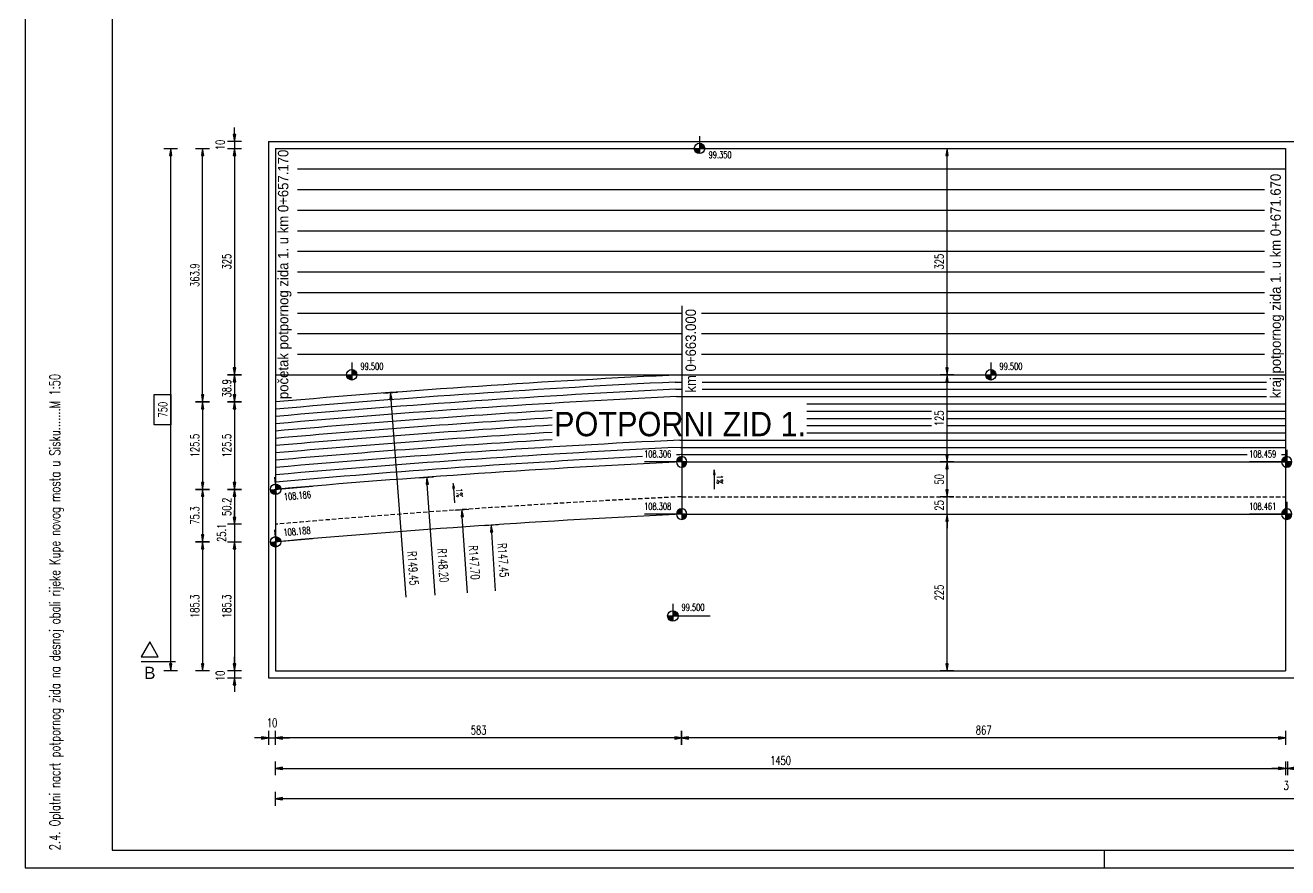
# Model space of a CAD drawing. Extents: x 5880 to 13065, y 60271 to 65757.
# Drawn here: x 5966 to 7778, y 63020 to 64230 of the extents above; entities that cross this region are included whole.
import ezdxf
from ezdxf.enums import TextEntityAlignment as Align

# ---------------------------------------------------------------- set-up
doc = ezdxf.new("R2010")
doc.units = 0
doc.header["$LTSCALE"] = 50
doc.header["$PDMODE"] = 34
doc.header["$PDSIZE"] = 5
doc.linetypes.add('HIDDEN', pattern=[9.525, 6.35, -3.175])
doc.linetypes.add('HIDDEN2', pattern=[0.1875, 0.125, -0.0625])
doc.layers.get('DEFPOINTS').update_dxf_attribs({"linetype": 'CONTINUOUS'})
for name, color, linetype in [('BETON', 7, 'CONTINUOUS'), ('BETON TANKO', 40, 'CONTINUOUS'), ('FILE', 8, 'CONTINUOUS'), ('KOTE', 4, 'CONTINUOUS'), ('NEVIDLJIVO', 9, 'HIDDEN2'), ('POM', 9, 'CONTINUOUS'), ('TANKO', 8, 'CONTINUOUS'), ('TEKST', 7, 'CONTINUOUS')]:
    doc.layers.add(name, color=color, linetype=linetype)
doc.styles.add('KOTE', font='romans.shx', dxfattribs={"width": 0.7})
doc.styles.add('NASLOV', font='ARIAL.TTF')
doc.styles.get("Standard").update_dxf_attribs({"font": 'romans.shx', "width": 0.9})
doc.dimstyles.new('M50', dxfattribs={"dimscale": 100, "dimtxt": 0.125, "dimasz": 0.1, "dimexe": 0.4, "dimexo": 2, "dimgap": 0.05, "dimtad": 1, "dimdec": 1, "dimrnd": 0.01, "dimdsep": 46, "dimtxsty": 'KOTE', "dimblk1": 'S', "dimblk2": 'S', "dimsah": 1, "dimcen": 0.4, "dimdle": 0.4, "dimse1": 1, "dimse2": 1, "dimclrd": 8, "dimclre": 251, "dimclrt": 4, "dimadec": 0, "dimazin": 0, "dimtfac": 1, "dimtdec": 1, "dimtmove": 2, "dimatfit": 3, "dimldrblk": 'S', "dimfxl": 0, "dimtvp": 1, "dimtolj": 1, "dimtzin": 4, "dimarcsym": 0})

# ---------------------------------------------------------------- blocks, each defined once
blk = doc.blocks.new('S')
at = {"layer": 'KOTE', "color": 9}
blk.add_line((0, 1), (0, -1), dxfattribs=at)
blk.add_lwpolyline([(-1, 0.17), (-1, -0.17), (0, 0)], close=True, dxfattribs=at)
at = {"layer": 'KOTE', "color": 9, "linetype": 'ByBlock'}
blk.add_solid([(-1, 0.17), (-1, -0.17), (0, 0)], dxfattribs=at)
blk = doc.blocks.new('*D210')
at = {"layer": 'DEFPOINTS', "color": 0}
for p in [(6325.2, 64052.9), (6266.3, 63727.9), (6325.2, 63727.9)]:
    blk.add_point(p, dxfattribs=at)
at = {"layer": 'TANKO', "color": 8, "lineweight": -2}
blk.add_line((6266.3, 64042.9), (6266.3, 63737.9), dxfattribs=at)
at = {"layer": 'TANKO', "color": 8, "lineweight": -2, "xscale": 10, "yscale": 10, "zscale": 10}
for p, rotation in [((6266.3, 64052.9), 90), ((6266.3, 63727.9), 270)]:
    blk.add_blockref('S', p, dxfattribs=dict(at, rotation=rotation))
at = {"layer": 'TANKO', "color": 4, "insert": (6255.1, 63890.4), "char_height": 12.5, "attachment_point": 5, "rotation": 90, "style": 'KOTE'}
blk.add_mtext('\\A1;325', dxfattribs=at)
blk = doc.blocks.new('*D211')
at = {"layer": 'DEFPOINTS', "color": 0}
for p in [(6325.2, 63689), (6266.3, 63563.5), (6325.2, 63563.5)]:
    blk.add_point(p, dxfattribs=at)
at = {"layer": 'TANKO', "color": 8, "lineweight": -2}
blk.add_line((6266.3, 63679), (6266.3, 63573.5), dxfattribs=at)
at = {"layer": 'TANKO', "color": 8, "lineweight": -2, "xscale": 10, "yscale": 10, "zscale": 10}
for p, rotation in [((6266.3, 63689), 90), ((6266.3, 63563.5), 270)]:
    blk.add_blockref('S', p, dxfattribs=dict(at, rotation=rotation))
at = {"layer": 'TANKO', "color": 4, "insert": (6255.1, 63626.3), "char_height": 12.5, "attachment_point": 5, "rotation": 90, "style": 'KOTE'}
blk.add_mtext('\\A1;125.5', dxfattribs=at)
blk = doc.blocks.new('*D212')
at = {"layer": 'DEFPOINTS', "color": 0}
for p in [(6325.2, 63563.5), (6266.3, 63513.3), (6325.2, 63513.3)]:
    blk.add_point(p, dxfattribs=at)
at = {"layer": 'TANKO', "color": 8, "lineweight": -2}
blk.add_line((6266.3, 63553.5), (6266.3, 63523.3), dxfattribs=at)
at = {"layer": 'TANKO', "color": 8, "lineweight": -2, "xscale": 10, "yscale": 10, "zscale": 10}
for p, rotation in [((6266.3, 63563.5), 90), ((6266.3, 63513.3), 270)]:
    blk.add_blockref('S', p, dxfattribs=dict(at, rotation=rotation))
at = {"layer": 'TANKO', "color": 4, "insert": (6255.1, 63538.4), "char_height": 12.5, "attachment_point": 5, "rotation": 90, "style": 'KOTE'}
blk.add_mtext('\\A1;50.2', dxfattribs=at)
blk = doc.blocks.new('*D213')
at = {"layer": 'DEFPOINTS', "color": 0}
for p in [(6325.2, 63488.2), (6266.3, 63302.9), (6325.2, 63302.9)]:
    blk.add_point(p, dxfattribs=at)
at = {"layer": 'TANKO', "color": 8, "lineweight": -2}
blk.add_line((6266.3, 63478.2), (6266.3, 63312.9), dxfattribs=at)
at = {"layer": 'TANKO', "color": 8, "lineweight": -2, "xscale": 10, "yscale": 10, "zscale": 10}
for p, rotation in [((6266.3, 63488.2), 90), ((6266.3, 63302.9), 270)]:
    blk.add_blockref('S', p, dxfattribs=dict(at, rotation=rotation))
at = {"layer": 'TANKO', "color": 4, "insert": (6255.1, 63395.6), "char_height": 12.5, "attachment_point": 5, "rotation": 90, "style": 'KOTE'}
blk.add_mtext('\\A1;185.3', dxfattribs=at)
blk = doc.blocks.new('*D214')
at = {"layer": 'DEFPOINTS', "color": 0}
for p in [(6220.5, 64052.9), (6325.2, 64052.9), (6325.2, 63689)]:
    blk.add_point(p, dxfattribs=at)
at = {"layer": 'TANKO', "color": 8, "lineweight": -2}
blk.add_line((6220.5, 63699), (6220.5, 64042.9), dxfattribs=at)
at = {"layer": 'TANKO', "color": 8, "lineweight": -2, "xscale": 10, "yscale": 10, "zscale": 10}
for p, rotation in [((6220.5, 64052.9), 90), ((6220.5, 63689), 270)]:
    blk.add_blockref('S', p, dxfattribs=dict(at, rotation=rotation))
at = {"layer": 'TANKO', "color": 4, "insert": (6209.3, 63871), "char_height": 12.5, "attachment_point": 5, "rotation": 90, "style": 'KOTE'}
blk.add_mtext('\\A1;363.9', dxfattribs=at)
blk = doc.blocks.new('*D250')
at = {"layer": 'DEFPOINTS', "color": 0}
for p in [(6325.2, 63302.9), (11581.2, 63292.9), (6325.2, 63119.3)]:
    blk.add_point(p, dxfattribs=at)
at = {"layer": 'TANKO', "color": 8, "lineweight": -2}
blk.add_line((11571.2, 63119.3), (6335.2, 63119.3), dxfattribs=at)
at = {"layer": 'TANKO', "color": 8, "lineweight": -2, "xscale": 10, "yscale": 10, "zscale": 10, "rotation": 180}
blk.add_blockref('S', (6325.2, 63119.3), dxfattribs=at)
at = {"layer": 'TANKO', "color": 8, "lineweight": -2, "xscale": 10, "yscale": 10, "zscale": 10}
blk.add_blockref('S', (11581.2, 63119.3), dxfattribs=at)
at = {"layer": 'TANKO', "color": 4, "insert": (8953.2, 63130.6), "char_height": 12.5, "attachment_point": 5, "style": 'KOTE'}
blk.add_mtext('\\A1;L{\\fRomanS|b0|i0|c238|p2;uk=}5256', dxfattribs=at)
blk = doc.blocks.new('*D253')
at = {"layer": 'DEFPOINTS', "color": 0}
for p in [(7775.2, 63302.9), (7778.2, 63302.9), (7775.2, 63163)]:
    blk.add_point(p, dxfattribs=at)
at = {"layer": 'TANKO', "color": 8, "lineweight": -2}
for p, q in [((7765.2, 63163), (7755.2, 63163)), ((7778.2, 63163), (7775.2, 63163)), ((7788.2, 63163), (7798.2, 63163))]:
    blk.add_line(p, q, dxfattribs=at)
at = {"layer": 'TANKO', "color": 8, "lineweight": -2, "xscale": 10, "yscale": 10, "zscale": 10}
blk.add_blockref('S', (7775.2, 63163), dxfattribs=at)
at = {"layer": 'TANKO', "color": 8, "lineweight": -2, "xscale": 10, "yscale": 10, "zscale": 10, "rotation": 180}
blk.add_blockref('S', (7778.2, 63163), dxfattribs=at)
at = {"layer": 'TANKO', "color": 4, "insert": (7776, 63138.4), "char_height": 12.5, "attachment_point": 5, "style": 'KOTE'}
blk.add_mtext('\\A1;3', dxfattribs=at)
blk = doc.blocks.new('*D254')
at = {"layer": 'DEFPOINTS', "color": 0}
for p in [(6908.2, 63302.9), (7775.2, 63302.9), (6908.2, 63206.7)]:
    blk.add_point(p, dxfattribs=at)
at = {"layer": 'TANKO', "color": 8, "lineweight": -2}
blk.add_line((7765.2, 63206.7), (6918.2, 63206.7), dxfattribs=at)
at = {"layer": 'TANKO', "color": 8, "lineweight": -2, "xscale": 10, "yscale": 10, "zscale": 10, "rotation": 180}
blk.add_blockref('S', (6908.2, 63206.7), dxfattribs=at)
at = {"layer": 'TANKO', "color": 8, "lineweight": -2, "xscale": 10, "yscale": 10, "zscale": 10}
blk.add_blockref('S', (7775.2, 63206.7), dxfattribs=at)
at = {"layer": 'TANKO', "color": 4, "insert": (7341.7, 63217.9), "char_height": 12.5, "attachment_point": 5, "style": 'KOTE'}
blk.add_mtext('\\A1;867', dxfattribs=at)
blk = doc.blocks.new('*D255')
at = {"layer": 'DEFPOINTS', "color": 0}
for p in [(6325.2, 63302.9), (6908.2, 63302.9), (6325.2, 63206.7)]:
    blk.add_point(p, dxfattribs=at)
at = {"layer": 'TANKO', "color": 8, "lineweight": -2}
blk.add_line((6898.2, 63206.7), (6335.2, 63206.7), dxfattribs=at)
at = {"layer": 'TANKO', "color": 8, "lineweight": -2, "xscale": 10, "yscale": 10, "zscale": 10, "rotation": 180}
blk.add_blockref('S', (6325.2, 63206.7), dxfattribs=at)
at = {"layer": 'TANKO', "color": 8, "lineweight": -2, "xscale": 10, "yscale": 10, "zscale": 10}
blk.add_blockref('S', (6908.2, 63206.7), dxfattribs=at)
at = {"layer": 'TANKO', "color": 4, "insert": (6616.7, 63217.9), "char_height": 12.5, "attachment_point": 5, "style": 'KOTE'}
blk.add_mtext('\\A1;583', dxfattribs=at)
blk = doc.blocks.new('*D256')
at = {"layer": 'DEFPOINTS', "color": 0}
for p in [(6325.2, 63302.9), (7775.2, 63302.9), (7775.2, 63163)]:
    blk.add_point(p, dxfattribs=at)
at = {"layer": 'TANKO', "color": 8, "lineweight": -2}
blk.add_line((6335.2, 63163), (7765.2, 63163), dxfattribs=at)
at = {"layer": 'TANKO', "color": 8, "lineweight": -2, "xscale": 10, "yscale": 10, "zscale": 10, "rotation": 180}
blk.add_blockref('S', (6325.2, 63163), dxfattribs=at)
at = {"layer": 'TANKO', "color": 8, "lineweight": -2, "xscale": 10, "yscale": 10, "zscale": 10}
blk.add_blockref('S', (7775.2, 63163), dxfattribs=at)
at = {"layer": 'TANKO', "color": 4, "insert": (7050.2, 63174.2), "char_height": 12.5, "attachment_point": 5, "style": 'KOTE'}
blk.add_mtext('\\A1;1450', dxfattribs=at)
blk = doc.blocks.new('STR')
at = {"layer": 'KOTE', "color": 9}
blk.add_lwpolyline([(-1, 0.17), (-1, -0.17), (0, 0)], close=True, dxfattribs=at)
at = {"layer": 'KOTE', "color": 9, "linetype": 'ByBlock'}
blk.add_solid([(-1, 0.17), (-1, -0.17), (0, 0)], dxfattribs=at)
blk = doc.blocks.new('*D257')
at = {"layer": 'DEFPOINTS', "color": 0}
for p in [(6266.3, 64052.9), (6315.2, 64062.9), (6325.2, 64052.9)]:
    blk.add_point(p, dxfattribs=at)
at = {"layer": 'TANKO', "color": 8, "lineweight": -2}
for p, q in [((6266.3, 64072.9), (6266.3, 64082.9)), ((6266.3, 64062.9), (6266.3, 64052.9)), ((6266.3, 64042.9), (6266.3, 64032.9))]:
    blk.add_line(p, q, dxfattribs=at)
at = {"layer": 'TANKO', "color": 8, "lineweight": -2, "xscale": 10, "yscale": 10, "zscale": 10}
for p, rotation in [((6266.3, 64062.9), 270), ((6266.3, 64052.9), 90)]:
    blk.add_blockref('S', p, dxfattribs=dict(at, rotation=rotation))
at = {"layer": 'TANKO', "color": 4, "insert": (6245.8, 64057.9), "char_height": 12.5, "attachment_point": 5, "rotation": 90, "style": 'KOTE'}
blk.add_mtext('\\A1;10', dxfattribs=at)
blk = doc.blocks.new('*D258')
at = {"layer": 'DEFPOINTS', "color": 0}
for p in [(6315.2, 63292.9), (6325.2, 63302.9), (6325.2, 63206.7)]:
    blk.add_point(p, dxfattribs=at)
at = {"layer": 'TANKO', "color": 8, "lineweight": -2}
for p, q in [((6305.2, 63206.7), (6295.2, 63206.7)), ((6315.2, 63206.7), (6325.2, 63206.7)), ((6335.2, 63206.7), (6345.2, 63206.7))]:
    blk.add_line(p, q, dxfattribs=at)
at = {"layer": 'TANKO', "color": 8, "lineweight": -2, "xscale": 10, "yscale": 10, "zscale": 10}
blk.add_blockref('S', (6315.2, 63206.7), dxfattribs=at)
at = {"layer": 'TANKO', "color": 8, "lineweight": -2, "xscale": 10, "yscale": 10, "zscale": 10, "rotation": 180}
blk.add_blockref('S', (6325.2, 63206.7), dxfattribs=at)
at = {"layer": 'TANKO', "color": 4, "insert": (6320.3, 63228.3), "char_height": 12.5, "attachment_point": 5, "style": 'KOTE'}
blk.add_mtext('\\A1;10', dxfattribs=at)
blk = doc.blocks.new('*D259')
at = {"layer": 'DEFPOINTS', "color": 0}
for p in [(6266.3, 63292.9), (6315.2, 63292.9), (6325.2, 63302.9)]:
    blk.add_point(p, dxfattribs=at)
at = {"layer": 'TANKO', "color": 8, "lineweight": -2}
for p, q in [((6266.3, 63312.9), (6266.3, 63322.9)), ((6266.3, 63302.9), (6266.3, 63292.9)), ((6266.3, 63282.9), (6266.3, 63272.9))]:
    blk.add_line(p, q, dxfattribs=at)
at = {"layer": 'TANKO', "color": 8, "lineweight": -2, "xscale": 10, "yscale": 10, "zscale": 10}
for p, rotation in [((6266.3, 63302.9), 270), ((6266.3, 63292.9), 90)]:
    blk.add_blockref('S', p, dxfattribs=dict(at, rotation=rotation))
at = {"layer": 'TANKO', "color": 4, "insert": (6245.9, 63295.8), "char_height": 12.5, "attachment_point": 5, "rotation": 90, "style": 'KOTE'}
blk.add_mtext('\\A1;10', dxfattribs=at)
blk = doc.blocks.new('A$C113171CC')
at = {"layer": 'POM'}
for p, q in [((-161.3, 56.6), (-161.3, 31.6)), ((-168.8, 39.1), (-107.9, 39.1))]:
    blk.add_line(p, q, dxfattribs=at)
at = {"layer": 'POM', "const_width": 7.5}
for points in [[(-165.1, 39.1, 0.414214), (-161.3, 35.3, 0.414214)], [(-157.6, 39.1, 0.414214), (-161.3, 42.8, 1)]]:
    blk.add_lwpolyline(points, format="xyb", dxfattribs=at)
at = {"layer": 'POM'}
blk.add_circle((-161.3, 39.1), 7.5, dxfattribs=at)
blk = doc.blocks.new('*D267')
at = {"layer": 'DEFPOINTS', "color": 0}
for p in [(7289.1, 63527.9), (7289.1, 63527.9), (7289.1, 63302.9)]:
    blk.add_point(p, dxfattribs=at)
at = {"layer": 'TANKO', "color": 8, "lineweight": -2}
blk.add_line((7289.1, 63312.9), (7289.1, 63517.9), dxfattribs=at)
at = {"layer": 'TANKO', "color": 8, "lineweight": -2, "xscale": 10, "yscale": 10, "zscale": 10}
for p, rotation in [((7289.1, 63527.9), 90), ((7289.1, 63302.9), 270)]:
    blk.add_blockref('S', p, dxfattribs=dict(at, rotation=rotation))
at = {"layer": 'TANKO', "color": 4, "insert": (7277.9, 63415.4), "char_height": 12.5, "attachment_point": 5, "rotation": 90, "style": 'KOTE'}
blk.add_mtext('\\A1;225', dxfattribs=at)
blk = doc.blocks.new('*D268')
at = {"layer": 'DEFPOINTS', "color": 0}
for p in [(7289.1, 63552.9), (7289.1, 63552.9), (7289.1, 63527.9)]:
    blk.add_point(p, dxfattribs=at)
at = {"layer": 'TANKO', "color": 8, "lineweight": -2}
for p, q in [((7289.1, 63562.9), (7289.1, 63572.9)), ((7289.1, 63527.9), (7289.1, 63552.9)), ((7289.1, 63517.9), (7289.1, 63507.9))]:
    blk.add_line(p, q, dxfattribs=at)
at = {"layer": 'TANKO', "color": 8, "lineweight": -2, "xscale": 10, "yscale": 10, "zscale": 10}
for p, rotation in [((7289.1, 63552.9), 270), ((7289.1, 63527.9), 90)]:
    blk.add_blockref('S', p, dxfattribs=dict(at, rotation=rotation))
at = {"layer": 'TANKO', "color": 4, "insert": (7277.9, 63540.4), "char_height": 12.5, "attachment_point": 5, "rotation": 90, "style": 'KOTE'}
blk.add_mtext('\\A1;25', dxfattribs=at)
blk = doc.blocks.new('*D269')
at = {"layer": 'DEFPOINTS', "color": 0}
for p in [(7289.1, 63602.9), (7289.1, 63602.9), (7289.1, 63552.9)]:
    blk.add_point(p, dxfattribs=at)
at = {"layer": 'TANKO', "color": 8, "lineweight": -2}
blk.add_line((7289.1, 63562.9), (7289.1, 63592.9), dxfattribs=at)
at = {"layer": 'TANKO', "color": 8, "lineweight": -2, "xscale": 10, "yscale": 10, "zscale": 10}
for p, rotation in [((7289.1, 63602.9), 90), ((7289.1, 63552.9), 270)]:
    blk.add_blockref('S', p, dxfattribs=dict(at, rotation=rotation))
at = {"layer": 'TANKO', "color": 4, "insert": (7277.9, 63577.9), "char_height": 12.5, "attachment_point": 5, "rotation": 90, "style": 'KOTE'}
blk.add_mtext('\\A1;50', dxfattribs=at)
blk = doc.blocks.new('*D270')
at = {"layer": 'DEFPOINTS', "color": 0}
for p in [(7289.1, 63727.9), (7289.1, 63727.9), (7289.1, 63602.9)]:
    blk.add_point(p, dxfattribs=at)
at = {"layer": 'TANKO', "color": 8, "lineweight": -2}
blk.add_line((7289.1, 63612.9), (7289.1, 63717.9), dxfattribs=at)
at = {"layer": 'TANKO', "color": 8, "lineweight": -2, "xscale": 10, "yscale": 10, "zscale": 10}
for p, rotation in [((7289.1, 63727.9), 90), ((7289.1, 63602.9), 270)]:
    blk.add_blockref('S', p, dxfattribs=dict(at, rotation=rotation))
at = {"layer": 'TANKO', "color": 4, "insert": (7277.9, 63665.4), "char_height": 12.5, "attachment_point": 5, "rotation": 90, "style": 'KOTE'}
blk.add_mtext('\\A1;125', dxfattribs=at)
blk = doc.blocks.new('*D271')
at = {"layer": 'DEFPOINTS', "color": 0}
for p in [(7289.1, 64052.9), (7289.1, 64052.9), (7289.1, 63727.9)]:
    blk.add_point(p, dxfattribs=at)
at = {"layer": 'TANKO', "color": 8, "lineweight": -2}
blk.add_line((7289.1, 63737.9), (7289.1, 64042.9), dxfattribs=at)
at = {"layer": 'TANKO', "color": 8, "lineweight": -2, "xscale": 10, "yscale": 10, "zscale": 10}
for p, rotation in [((7289.1, 64052.9), 90), ((7289.1, 63727.9), 270)]:
    blk.add_blockref('S', p, dxfattribs=dict(at, rotation=rotation))
at = {"layer": 'TANKO', "color": 4, "insert": (7277.9, 63890.4), "char_height": 12.5, "attachment_point": 5, "rotation": 90, "style": 'KOTE'}
blk.add_mtext('\\A1;325', dxfattribs=at)
blk = doc.blocks.new('*D581')
at = {"layer": 'DEFPOINTS', "color": 0}
for p in [(6325.2, 63727.9), (6266.3, 63689), (6325.2, 63689)]:
    blk.add_point(p, dxfattribs=at)
at = {"layer": 'TANKO', "color": 8, "lineweight": -2}
blk.add_line((6266.3, 63717.9), (6266.3, 63699), dxfattribs=at)
at = {"layer": 'TANKO', "color": 8, "lineweight": -2, "xscale": 10, "yscale": 10, "zscale": 10}
for p, rotation in [((6266.3, 63727.9), 90), ((6266.3, 63689), 270)]:
    blk.add_blockref('S', p, dxfattribs=dict(at, rotation=rotation))
at = {"layer": 'TANKO', "color": 4, "insert": (6255.1, 63708.5), "char_height": 12.5, "attachment_point": 5, "rotation": 90, "style": 'KOTE'}
blk.add_mtext('\\A1;38.9', dxfattribs=at)
blk = doc.blocks.new('*D582')
at = {"layer": 'DEFPOINTS', "color": 0}
for p in [(6174.7, 64052.9), (6325.2, 64052.9), (6325.2, 63302.9)]:
    blk.add_point(p, dxfattribs=at)
at = {"layer": 'TANKO', "color": 8, "lineweight": -2}
blk.add_line((6174.7, 63312.9), (6174.7, 64042.9), dxfattribs=at)
at = {"layer": 'TANKO', "color": 8, "lineweight": -2, "xscale": 10, "yscale": 10, "zscale": 10}
for p, rotation in [((6174.7, 64052.9), 90), ((6174.7, 63302.9), 270)]:
    blk.add_blockref('S', p, dxfattribs=dict(at, rotation=rotation))
at = {"layer": 'TANKO', "color": 4, "insert": (6163.5, 63677.9), "char_height": 12.5, "attachment_point": 5, "rotation": 90, "style": 'KOTE'}
blk.add_mtext('\\A1;750', dxfattribs=at)
blk = doc.blocks.new('*D583')
at = {"layer": 'DEFPOINTS', "color": 0}
for p in [(6325.2, 63513.3), (6266.3, 63488.2), (6325.2, 63488.2)]:
    blk.add_point(p, dxfattribs=at)
at = {"layer": 'TANKO', "color": 8, "lineweight": -2}
for p, q in [((6266.3, 63523.3), (6266.3, 63533.3)), ((6266.3, 63513.3), (6266.3, 63488.2)), ((6266.3, 63478.2), (6266.3, 63468.2))]:
    blk.add_line(p, q, dxfattribs=at)
at = {"layer": 'TANKO', "color": 8, "lineweight": -2, "xscale": 10, "yscale": 10, "zscale": 10}
for p, rotation in [((6266.3, 63513.3), 270), ((6266.3, 63488.2), 90)]:
    blk.add_blockref('S', p, dxfattribs=dict(at, rotation=rotation))
at = {"layer": 'TANKO', "color": 4, "insert": (6247.7, 63501.1), "char_height": 12.5, "attachment_point": 5, "rotation": 90, "style": 'KOTE'}
blk.add_mtext('\\A1;25.1', dxfattribs=at)
blk = doc.blocks.new('*D584')
at = {"layer": 'DEFPOINTS', "color": 0}
for p in [(6325.2, 63689), (6220.5, 63563.5), (6325.2, 63563.5)]:
    blk.add_point(p, dxfattribs=at)
at = {"layer": 'TANKO', "color": 8, "lineweight": -2}
blk.add_line((6220.5, 63679), (6220.5, 63573.5), dxfattribs=at)
at = {"layer": 'TANKO', "color": 8, "lineweight": -2, "xscale": 10, "yscale": 10, "zscale": 10}
for p, rotation in [((6220.5, 63689), 90), ((6220.5, 63563.5), 270)]:
    blk.add_blockref('S', p, dxfattribs=dict(at, rotation=rotation))
at = {"layer": 'TANKO', "color": 4, "insert": (6209.3, 63626.3), "char_height": 12.5, "attachment_point": 5, "rotation": 90, "style": 'KOTE'}
blk.add_mtext('\\A1;125.5', dxfattribs=at)
blk = doc.blocks.new('*D585')
at = {"layer": 'DEFPOINTS', "color": 0}
for p in [(6325.2, 63563.5), (6220.5, 63488.2), (6325.2, 63488.2)]:
    blk.add_point(p, dxfattribs=at)
at = {"layer": 'TANKO', "color": 8, "lineweight": -2}
blk.add_line((6220.5, 63553.5), (6220.5, 63498.2), dxfattribs=at)
at = {"layer": 'TANKO', "color": 8, "lineweight": -2, "xscale": 10, "yscale": 10, "zscale": 10}
for p, rotation in [((6220.5, 63563.5), 90), ((6220.5, 63488.2), 270)]:
    blk.add_blockref('S', p, dxfattribs=dict(at, rotation=rotation))
at = {"layer": 'TANKO', "color": 4, "insert": (6209.3, 63525.9), "char_height": 12.5, "attachment_point": 5, "rotation": 90, "style": 'KOTE'}
blk.add_mtext('\\A1;75.3', dxfattribs=at)
blk = doc.blocks.new('*D586')
at = {"layer": 'DEFPOINTS', "color": 0}
for p in [(6325.2, 63488.2), (6220.5, 63302.9), (6325.2, 63302.9)]:
    blk.add_point(p, dxfattribs=at)
at = {"layer": 'TANKO', "color": 8, "lineweight": -2}
blk.add_line((6220.5, 63478.2), (6220.5, 63312.9), dxfattribs=at)
at = {"layer": 'TANKO', "color": 8, "lineweight": -2, "xscale": 10, "yscale": 10, "zscale": 10}
for p, rotation in [((6220.5, 63488.2), 90), ((6220.5, 63302.9), 270)]:
    blk.add_blockref('S', p, dxfattribs=dict(at, rotation=rotation))
at = {"layer": 'TANKO', "color": 4, "insert": (6209.3, 63395.6), "char_height": 12.5, "attachment_point": 5, "rotation": 90, "style": 'KOTE'}
blk.add_mtext('\\A1;185.3', dxfattribs=at)

msp = doc.modelspace()

# ---------------------------------------------------------------- linework, layer by layer
at = {"layer": 'BETON'}
for p, q in [((6908.24, 63602.93), (7775.25, 63602.93)), ((7775.25, 63602.93), (7775.25, 63527.93)), ((6325.24, 63563.51), (6325.24, 63488.14)), ((6908.24, 63527.93), (7775.25, 63527.93))]:
    msp.add_line(p, q, dxfattribs=at)
for points in [[(5965.91, 63020.31), (13065.28, 63020.31), (13065.28, 65757.1), (5965.91, 65757.1)], [(6090.91, 63045.31), (13040.28, 63045.31), (13040.28, 65732.1), (6090.91, 65732.1)]]:
    msp.add_lwpolyline(points, close=True, dxfattribs=at)
for centre, radius, start, end in [((7610.37, 48885.83), 14733.84, 92.731384, 95.003832), ((7621.73, 48754.45), 14790.7, 92.76497, 95.02876)]:
    msp.add_arc(centre, radius, start, end, dxfattribs=at)
at = {"layer": 'BETON TANKO'}
for p, q in [((6325.24, 64052.93), (7775.25, 64052.93)), ((6325.24, 64052.93), (6325.24, 63563.51)), ((7775.25, 64052.93), (7775.25, 63602.93)), ((6325.24, 63727.93), (7775.25, 63727.93)), ((7775.25, 63527.93), (7775.25, 63302.93)), ((6325.24, 63488.14), (6325.24, 63302.93)), ((6325.24, 63302.93), (7775.25, 63302.93))]:
    msp.add_line(p, q, dxfattribs=at)
msp.add_lwpolyline([(6150.87, 63699.55), (6174.71, 63699.55), (6174.71, 63656.31), (6150.87, 63656.31)], close=True, dxfattribs=at)
msp.add_arc((7592.09, 49099.23), 14644.67, 92.676465, 94.962623, dxfattribs=at)
at = {"layer": 'FILE'}
msp.add_line((7515.28, 63020.31), (7515.28, 63045.31), dxfattribs=at)
at = {"layer": 'NEVIDLJIVO'}
msp.add_line((6908.24, 63552.93), (7775.25, 63552.93), dxfattribs=at)
msp.add_arc((7617.87, 48799.07), 14770.91, 92.753679, 95.020476, dxfattribs=at)
at = {"layer": 'POM'}
for p, q in [((6356.8, 64023.38), (7775.25, 64023.38)), ((6356.8, 63993.84), (7744.93, 63993.84)), ((6356.8, 63964.29), (7744.93, 63964.29)), ((6356.8, 63934.75), (7744.93, 63934.75)), ((6356.8, 63905.2), (7744.93, 63905.2)), ((6356.8, 63875.65), (7744.93, 63875.65)), ((6356.8, 63846.11), (7744.93, 63846.11)), ((6356.8, 63816.56), (6908.24, 63816.56)), ((6936.49, 63816.56), (7744.93, 63816.56)), ((6356.8, 63787.02), (6908.24, 63787.02)), ((6936.49, 63787.02), (7744.93, 63787.02)), ((6356.8, 63757.47), (6908.24, 63757.47)), ((6936.49, 63757.47), (7744.93, 63757.47)), ((6898.87, 63717.51), (6908.24, 63717.51)), ((6899.72, 63707.09), (6908.24, 63707.09)), ((6937.62, 63717.51), (7747.56, 63717.51)), ((6937.62, 63707.09), (7747.56, 63707.09)), ((6900.56, 63696.68), (7747.56, 63696.68)), ((7087.82, 63686.26), (7775.25, 63686.26)), ((7087.82, 63675.84), (7267.04, 63675.84)), ((7289.11, 63675.84), (7775.25, 63675.84)), ((7087.82, 63665.43), (7267.04, 63665.43)), ((7087.82, 63655.01), (7267.04, 63655.01)), ((7289.11, 63665.43), (7775.25, 63665.43)), ((7289.11, 63655.01), (7775.25, 63655.01)), ((6905.68, 63634.18), (7775.25, 63634.18)), ((7087.82, 63644.59), (7775.25, 63644.59)), ((6906.53, 63623.76), (7775.25, 63623.76)), ((6907.39, 63613.34), (7719.89, 63613.34)), ((7769.25, 63613.34), (7775.25, 63613.34))]:
    msp.add_line(p, q, dxfattribs=at)
for centre, start, end in [((7610.37, 49000.86), 92.767889, 95.003832), ((7610.37, 48990.4), 92.76459, 95.003832), ((7610.37, 48979.95), 92.761287, 95.003832), ((7610.37, 48969.49), 93.456216, 95.003832), ((7610.37, 48959.03), 93.456216, 95.003832), ((7610.37, 48948.57), 93.456216, 95.003832), ((7610.37, 48938.12), 93.456216, 95.003832), ((7610.37, 48927.66), 93.456216, 95.003832), ((7610.37, 48917.2), 92.741388, 95.003832), ((7610.37, 48906.74), 92.738057, 95.003832), ((7610.37, 48896.29), 92.734722, 92.760583), ((7610.37, 48896.29), 92.950347, 95.003832)]:
    msp.add_arc(centre, 14733.84, start, end, dxfattribs=at)
at = {"layer": 'TANKO'}
for p, q in [((6315.24, 64062.93), (11581.25, 64062.93)), ((6315.24, 64062.93), (6315.24, 63292.93)), ((6908.24, 63827.12), (6908.24, 63527.93)), ((6954.98, 63591.67), (6954.98, 63563.67)), ((6580.26, 63571.95), (6582.2, 63544.02)), ((6315.24, 63292.93), (11581.25, 63292.93))]:
    msp.add_line(p, q, dxfattribs=at)
at = {"layer": 'TANKO', "color": 8}
for p, q in [((6512.5, 63408.67), (6491.09, 63692.43)), ((6554.52, 63411.72), (6542.95, 63570.92)), ((6600.84, 63414.95), (6593.22, 63524.38)), ((6641.13, 63417.64), (6635.47, 63502.2))]:
    msp.add_line(p, q, dxfattribs=at)
at = {"layer": 'TEKST', "linetype": 'HIDDEN'}
msp.add_line((6132.44, 63316.21), (6181.44, 63316.21), dxfattribs=at)
at = {"layer": 'TEKST'}
msp.add_lwpolyline([(6132.44, 63323.21), (6156.94, 63323.21), (6144.69, 63344.42)], close=True, dxfattribs=at)

# ---------------------------------------------------------------- block references
at = {"layer": 'KOTE', "xscale": 7, "yscale": 7, "zscale": 7}
for p, rotation in [((6954.98, 63591.67), 89.99999999999113), ((6580.26, 63571.95), 93.96195612940656)]:
    msp.add_blockref('STR', p, dxfattribs=dict(at, rotation=rotation))
at = {"layer": 'POM'}
for p in [(7095.1, 64013.85), (6595.94, 63688.85), (7513.34, 63688.85), (7056.89, 63342.61)]:
    msp.add_blockref('A$C113171CC', p, dxfattribs=at)
at = {"layer": 'POM', "xscale": -1}
for p in [(6746.94, 63563.85), (7615.44, 63563.85), (6746.94, 63488.85), (7615.44, 63488.85)]:
    msp.add_blockref('A$C113171CC', p, dxfattribs=at)
at = {"layer": 'POM'}
for p, rotation in [((6489.3, 63538.39), 4.910304967781897), ((6489.35, 63463.32), 5.016254406746934)]:
    msp.add_blockref('A$C113171CC', p, dxfattribs=dict(at, rotation=rotation))
at = {"layer": 'TANKO', "color": 8, "yscale": 10, "zscale": 10}
for p, xscale, rotation in [((6490.34, 63702.4), 10, 94.31458479700841), ((6542.22, 63580.9), 10, 94.1573584676109), ((6592.53, 63534.35), 10, 93.98046819127742), ((6634.81, 63512.18), 9.999999999999998, 93.82598228001386)]:
    msp.add_blockref('S', p, dxfattribs=dict(at, xscale=xscale, rotation=rotation))

# ---------------------------------------------------------------- texts
at = {"layer": 'FILE', "style": 'KOTE', "width": 0.7}
msp.add_text('2.4. Oplatni nacrt potpornog zida na desnoj obali rijeke Kupe novog mosta u Sisku.......M 1:50', height=15, rotation=90, dxfattribs=at).set_placement((6015.91, 63045.31))
at = {"layer": 'KOTE', "style": 'KOTE', "width": 0.7}
for rotation, p in [(270, (6962.86, 63577.67)), (273.96196, (6589.09, 63558.53))]:
    msp.add_text('1%', height=8.75, rotation=rotation, dxfattribs=at).set_placement(p, align=Align.MIDDLE)
at = {"layer": 'POM', "style": 'KOTE', "width": 0.7}
for tag, p in [('99.350', (6946.84, 64038.7)), ('99.500', (6447.04, 63735.19)), ('99.500', (7364.44, 63735.19)), ('108.306', (6854.29, 63609.29)), ('108.459', (7722.79, 63609.29)), ('108.308', (6854.29, 63534.29)), ('108.461', (7722.79, 63534.29)), ('99.500', (6907.99, 63388.95))]:
    msp.add_attdef(tag, p, '', height=10, dxfattribs=at)
for tag, p, rotation in [('108.186', (6337.58, 63547.76), 4.9103), ('108.188', (6336.97, 63496.46), 5.01625)]:
    msp.add_attdef(tag, p, '', height=10, rotation=rotation, dxfattribs=at)
at = {"layer": 'TANKO', "color": 4, "char_height": 12.5, "attachment_point": 5, "rotation": 274, "style": 'KOTE'}
for s, insert in [('R14{\\fRomanS|b0|i0|c238|p2;9.45}', (6522.57, 63450.22)), ('R14{\\fRomanS|b0|i0|c238|p2;8.20}', (6565.65, 63454.41)), ('R147.70', (6610.47, 63458.48)), ('R14{\\fRomanS|b0|i0|c238|p2;7.45}', (6652.02, 63461.74))]:
    msp.add_mtext(s, dxfattribs=dict(at, insert=insert))
at = {"layer": 'TEKST', "style": 'NASLOV'}
msp.add_text('B', height=17.5, dxfattribs=at).set_placement((6144.69, 63300.05), align=Align.MIDDLE)
at = {"layer": 'TEKST', "char_height": 15, "attachment_point": 5, "rotation": 90}
for s, insert in [('{\\fArial|b0|i0|c238|p34;početak potpornog zida 1. u km 0+657.170}', (6338.4, 63872.05)), ('{\\fArial|b0|i0|c238|p34;kraj potpornog zida 1. u km 0+671.670}', (7763.07, 63855.36)), ('{\\fArial|b0|i0|c238|p34;km 0+663.000}', (6921.4, 63762.37))]:
    msp.add_mtext(s, dxfattribs=dict(at, insert=insert))
at = {"layer": 'TEKST', "insert": (6905.94, 63656.99), "char_height": 35, "attachment_point": 5}
msp.add_mtext('{\\fArial|b0|i0|c238|p34;POTPORNI ZID 1.}', dxfattribs=at)

# ---------------------------------------------------------------- dimensions: what is measured, and where the dimension line sits
at = {"layer": 'TANKO'}
for base, p1, p2, picture, middle in [((6266.3, 64052.93), (6315.24, 64062.93), (6325.24, 64052.93), '*D257', (6245.76, 64057.93)), ((6266.3, 63488.21), (6325.24, 63513.31), (6325.24, 63488.21), '*D583', (6247.72, 63501.09)), ((6266.3, 63292.93), (6325.24, 63302.93), (6315.24, 63292.93), '*D259', (6245.94, 63295.79))]:
    dim = msp.add_linear_dim(base=base, p1=p1, p2=p2, angle=90, dimstyle='M50', dxfattribs=at)
    dim.commit()
    dim.dimension.update_dxf_attribs({"geometry": picture, "text_midpoint": middle, "dimtype": 160})
for base, p1, p2, picture, middle in [((6174.71, 64052.93), (6325.24, 63302.93), (6325.24, 64052.93), '*D582', (6163.46, 63677.93)), ((6220.51, 64052.93), (6325.24, 63689), (6325.24, 64052.93), '*D214', (6209.26, 63870.97)), ((6266.3, 63727.93), (6325.24, 64052.93), (6325.24, 63727.93), '*D210', (6255.05, 63890.43)), ((7289.11, 64052.93), (7289.11, 63727.93), (7289.11, 64052.93), '*D271', (7277.86, 63890.43)), ((6266.3, 63689), (6325.24, 63727.93), (6325.24, 63689), '*D581', (6255.05, 63708.47)), ((7289.11, 63727.93), (7289.11, 63602.93), (7289.11, 63727.93), '*D270', (7277.86, 63665.43)), ((6220.51, 63563.51), (6325.24, 63689), (6325.24, 63563.51), '*D584', (6209.26, 63626.26)), ((6266.3, 63563.51), (6325.24, 63689), (6325.24, 63563.51), '*D211', (6255.05, 63626.26)), ((7289.11, 63602.93), (7289.11, 63552.93), (7289.11, 63602.93), '*D269', (7277.86, 63577.93)), ((6220.51, 63488.21), (6325.24, 63563.51), (6325.24, 63488.21), '*D585', (6209.26, 63525.86)), ((6266.3, 63513.31), (6325.24, 63563.51), (6325.24, 63513.31), '*D212', (6255.05, 63538.41)), ((7289.11, 63552.93), (7289.11, 63527.93), (7289.11, 63552.93), '*D268', (7277.86, 63540.43)), ((7289.11, 63527.93), (7289.11, 63302.93), (7289.11, 63527.93), '*D267', (7277.86, 63415.43)), ((6220.51, 63302.93), (6325.24, 63488.21), (6325.24, 63302.93), '*D586', (6209.26, 63395.57)), ((6266.3, 63302.93), (6325.24, 63488.21), (6325.24, 63302.93), '*D213', (6255.05, 63395.57))]:
    dim = msp.add_linear_dim(base=base, p1=p1, p2=p2, angle=90, dimstyle='M50', dxfattribs=at)
    dim.commit()
    dim.dimension.update_dxf_attribs({"geometry": picture, "text_midpoint": middle})
for base, p1, p2, picture, middle in [((6325.24, 63206.67), (6315.24, 63292.93), (6325.24, 63302.93), '*D258', (6320.26, 63228.31)), ((7775.25, 63162.97), (7778.25, 63302.93), (7775.25, 63302.93), '*D253', (7776.02, 63138.42))]:
    dim = msp.add_linear_dim(base=base, p1=p1, p2=p2, dimstyle='M50', dxfattribs=at)
    dim.commit()
    dim.dimension.update_dxf_attribs({"geometry": picture, "text_midpoint": middle, "dimtype": 160})
dim = msp.add_linear_dim(base=(6325.24, 63119.28), p1=(11581.25, 63292.93), p2=(6325.24, 63302.93), text='L{\\fRomanS|b0|i0|c238|p2;uk=}<>', dimstyle='M50', dxfattribs=at)
dim.commit()
dim.dimension.update_dxf_attribs({"geometry": '*D250', "text_midpoint": (8953.25, 63130.59)})
for base, p1, p2, picture, middle in [((6325.24, 63206.67), (6908.24, 63302.93), (6325.24, 63302.93), '*D255', (6616.74, 63217.92)), ((7775.25, 63162.97), (6325.24, 63302.93), (7775.25, 63302.93), '*D256', (7050.25, 63174.22)), ((6908.24, 63206.67), (7775.25, 63302.93), (6908.24, 63302.93), '*D254', (7341.75, 63217.92))]:
    dim = msp.add_linear_dim(base=base, p1=p1, p2=p2, dimstyle='M50', dxfattribs=at)
    dim.commit()
    dim.dimension.update_dxf_attribs({"geometry": picture, "text_midpoint": middle})

doc.saveas('drawing.dxf')
